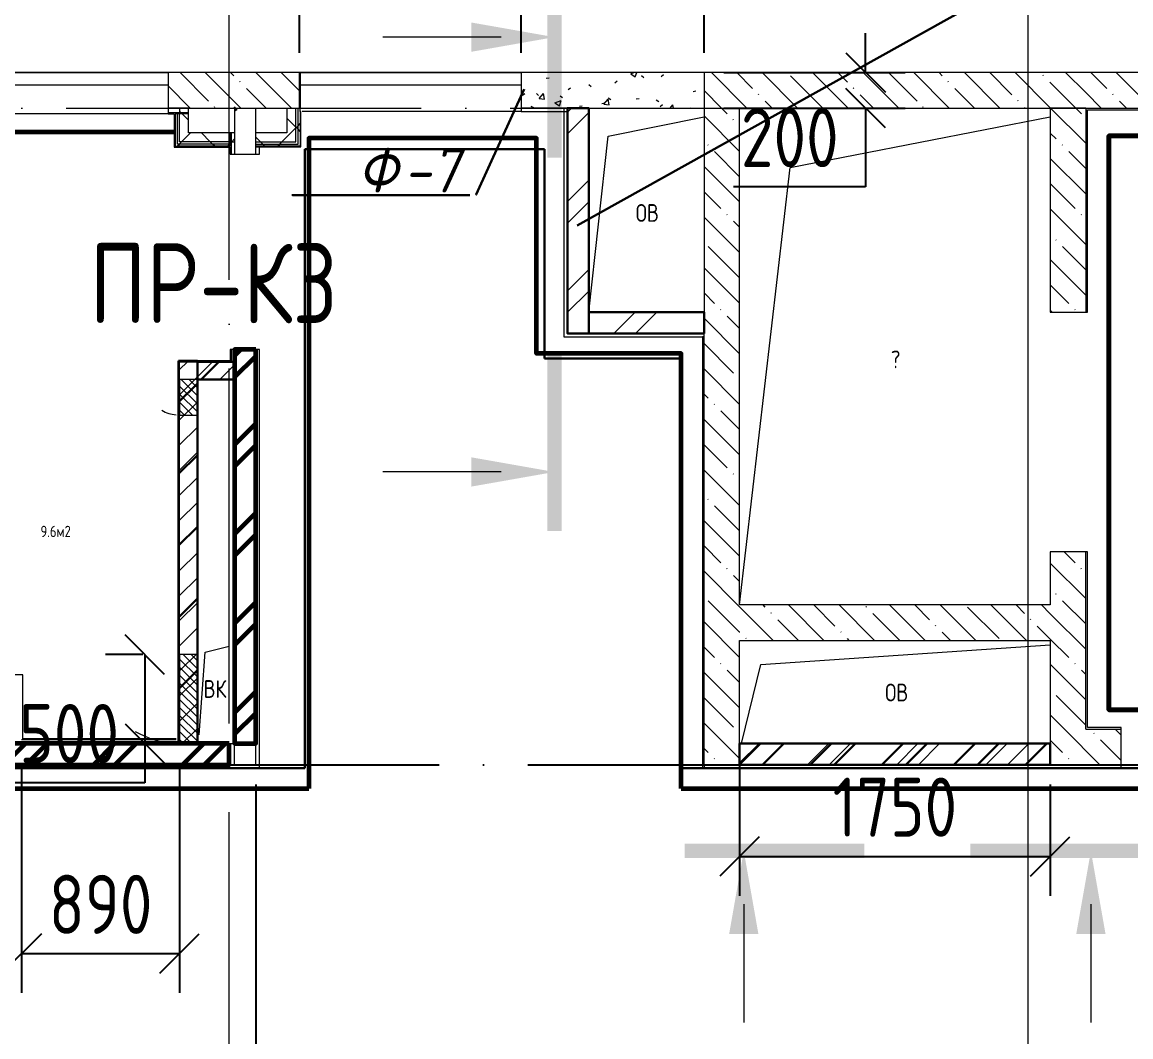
# Model space of a CAD drawing. Header units: millimetres. Extents: x -592259 to 288321, y -552984 to 293768.
# Drawn here: x 21083 to 27329, y 53142 to 58859 of the extents above; entities that cross this region are included whole.
import ezdxf

# ---------------------------------------------------------------- set-up
doc = ezdxf.new("R2010")
doc.units = ezdxf.units.MM
doc.linetypes.add('ADSK_Линия сетки', pattern=[2500, 2000, -250, 0, -250])
doc.linetypes.add('ADSK_Скрыто', pattern=[600, 300, -300])
doc.layers.get('Defpoints').update_dxf_attribs({"color": 250})
for name, color, linetype, lineweight in [('0) кирпич', 30, 'Continuous', 60), ('0.2) Кирпич 4 вып', 30, 'Continuous', 30), ('0.2) Кирпич 5 вып', 30, 'Continuous', 30), ('0.3) ПГП 6 вып', 4, 'Continuous', 30), ('2)Фархверки', 40, 'Continuous', 30), ('3) Перемычки готовы', 3, 'Continuous', 30), ('4) Штукатурка', 6, 'Continuous', 30), ('4.1) Штук. 3 вып', 6, 'Continuous', 60), ('4.5) Штук Гипсовая по ЖБ', 6, 'Continuous', 30), ('6.1) Шпаклевка 5 вып.', 160, 'Continuous', 60), ('6.2) Шпаклевка 6 вып.', 3, 'Continuous', 60), ('A-____-____-DIMS', 250, 'Continuous', 9), ('A-DETL-GENF-OTLN', 250, 'Continuous', 5), ('A-DOOR-____-MCUT', 250, 'Continuous', 5), ('A-DOOR-____-OTLN', 250, 'Continuous', 5), ('A-GLAZ-____-MCUT', 250, 'Continuous', 9), ('A-GLAZ-____-OTLN', 250, 'Continuous', 5), ('A-WALL-____-MCUT', 250, 'Continuous', 13), ('A-WALL-____-PATT', 250, 'Continuous', 13), ('A-WALL-FNSH-MCUT', 250, 'Continuous', 13), ('G-____-____-SYMB', 250, 'ADSK_Скрыто', 9), ('I-WALL-____-OTLN', 250, 'Continuous', 9), ('S-GRID-____-OTLN', 250, 'Continuous', 9)]:
    doc.layers.add(name, color=color, linetype=linetype, lineweight=lineweight)
doc.styles.add('ISOCPEUR', font='isocpeur.ttf', dxfattribs={"width": 0.8, "height": 100})
doc.styles.add('ISOCPEUR_I', font='isocpeui.ttf', dxfattribs={"width": 0.9, "height": 12.5})
doc.styles.add('ISOCPEUR_I_1', font='ГОСТ тип А.ttf', dxfattribs={"height": 2500})
doc.styles.get("Standard").update_dxf_attribs({"font": 'ГОСТ тип А.ttf'})
doc.styles.add('А3', font='ГОСТ тип А.ttf')
doc.dimstyles.new('А3', dxfattribs={"dimtxt": 333, "dimasz": 222, "dimexe": 222, "dimexo": 111, "dimgap": 111, "dimtad": 1, "dimtoh": 1, "dimdec": 0, "dimrnd": 0.0015, "dimzin": 0, "dimdsep": 46, "dimtxsty": 'Standard', "dimblk": 'OBLIQUE', "dimcen": 0, "dimclrd": 7, "dimclre": 7, "dimclrt": 7, "dimadec": 0, "dimazin": 0, "dimtfac": 1, "dimtdec": 0, "dimtofl": 0, "dimtmove": 0, "dimatfit": 3, "dimfxl": 1, "dimtolj": 1, "dimtzin": 0, "dimarcsym": 0})
pattern_1 = [(45, (0, 0), (-70.71068, 70.71068), [])]
pattern_2 = [(45, (0, 0), (-251.4472, 251.4472), []), (45, (0, 381), (-251.4472, 251.4472), [])]
pattern_3 = [(135, (0, 0), (-142.5612, -142.5612), []), (135, (142.56, 0), (-142.5612, -142.5612), [252.016, -50.403, 3.353, -47.05])]
pattern_4 = [(45, (0, 0), (-141.42136, 141.42136), []), (135, (0, 0), (-141.42136, -141.42136), [])]
pattern_5 = [(45, (125, 0), (-22.6274, 22.6274), [])]

# ---------------------------------------------------------------- blocks, each defined once
blk = doc.blocks.new('Окно_СКБ_1Ст1 - 120_Окно_СКБ_1Ст_900_ОК3л-29018700-Кладочный план на отм_ 0_000_ Секция 1_')
at = {"layer": 'A-GLAZ-____-MCUT'}
for p, q in [((-450, -125), (450, -125)), ((-450, -195), (450, -195))]:
    blk.add_line(p, q, dxfattribs=at)
at = {"layer": 'A-GLAZ-____-OTLN'}
for p, q in [((450, -125), (-450, -125)), ((-450, -195), (450, -195))]:
    blk.add_line(p, q, dxfattribs=at)
blk = doc.blocks.new('Окно_СКБ_1Ст1 - 120_Окно_СКБ_1Ст_1250_ОКп14_E30-37619683-Кладочный план на отм_ 0_000_ Секция 1_')
at = {"layer": 'A-GLAZ-____-MCUT'}
for p, q in [((-625, -125), (625, -125)), ((-625, -195), (625, -195))]:
    blk.add_line(p, q, dxfattribs=at)
at = {"layer": 'A-GLAZ-____-OTLN'}
for p, q in [((625, -125), (-625, -125)), ((-625, -195), (625, -195))]:
    blk.add_line(p, q, dxfattribs=at)
blk = doc.blocks.new('_Wn_-As_OpeningMEP_floor__Rectangular - _Wn_-As_OpeningMEP_floor__Rectangular-32466850-Кладочный план на отм_ 0_000_ Секция 1_')
at = {"layer": 'A-DETL-GENF-OTLN'}
for p, q in [((-216.1, 491.1), (325, 600)), ((-325, -500), (-216.1, 491.1))]:
    blk.add_line(p, q, dxfattribs=at)
blk = doc.blocks.new('_Wn_-As_OpeningMEP_floor__Rectangular - _Wn_-As_OpeningMEP_floor__Rectangular-32466849-Кладочный план на отм_ 0_000_ Секция 1_')
at = {"layer": 'A-DETL-GENF-OTLN'}
for p, q in [((-85, -200), (-51.6, 266.6)), ((-51.6, 266.6), (85, 300))]:
    blk.add_line(p, q, dxfattribs=at)
blk = doc.blocks.new('_Wn_-As_OpeningMEP_floor__Rectangular - _Wn_-As_OpeningMEP_floor__Rectangular-32466848-Кладочный план на отм_ 0_000_ Секция 1_')
at = {"layer": 'A-DETL-GENF-OTLN'}
for p, q in [((-759.5, 217), (870, 327.5)), ((-870, -227.5), (-759.5, 217))]:
    blk.add_line(p, q, dxfattribs=at)
blk = doc.blocks.new('_Wn_-As_OpeningMEP_floor__Rectangular - _Wn_-As_OpeningMEP_floor__Rectangular-32466845-Кладочный план на отм_ 0_000_ Секция 1_')
at = {"layer": 'A-DETL-GENF-OTLN'}
for p, q in [((-589.5, 1139.5), (875, 1425)), ((-875, -1325), (-589.5, 1139.5))]:
    blk.add_line(p, q, dxfattribs=at)
blk = doc.blocks.new('АР_Люк - ЛРС_ВК_200х200_внутренний_RAL 9006-V24-Кладочный план на отм_ 0_000_ Секция 1_')
at = {"layer": 'A-DOOR-____-OTLN'}
h = blk.add_hatch(dxfattribs=at)
h.set_pattern_fill('FP_29', color=256, style=0, pattern_type=2)
h.set_pattern_definition(pattern_5)
h.paths.add_polyline_path([(25, 50), (25, -50), (225, -50), (225, 50), (184.4, 50)])
at = {"layer": 'A-DETL-GENF-OTLN', "lineweight": 9}
for p, q in [((225, 50), (25, 50)), ((25, 50), (25, -50)), ((225, -50), (225, 50)), ((25, -50), (225, -50))]:
    blk.add_line(p, q, dxfattribs=at)
at = {"layer": 'A-DOOR-____-MCUT'}
for start, end in [(150, 174.20445), (177.10222, 180)]:
    blk.add_arc((225, 50), 200, start, end, dxfattribs=at)
blk = doc.blocks.new('АР_Люк - ЛРС_ВК_500х400_наружный_NCS S 1000-N-42722041-Кладочный план на отм_ 0_000_ Секция 1_')
at = {"layer": 'A-DOOR-____-OTLN'}
h = blk.add_hatch(dxfattribs=at)
h.set_pattern_fill('FP_29', color=256, style=0, pattern_type=2)
h.set_pattern_definition(pattern_5)
h.paths.add_polyline_path([(375, 50), (-125, 50), (-125, -50), (375, -50)])
at = {"layer": 'A-DETL-GENF-OTLN', "lineweight": 9}
for p, q in [((375, 50), (-125, 50)), ((-125, 50), (-125, -50)), ((375, -50), (375, 50)), ((-125, -50), (375, -50))]:
    blk.add_line(p, q, dxfattribs=at)
at = {"layer": 'A-DOOR-____-MCUT'}
blk.add_arc((375, 50), 500, 150, 180, dxfattribs=at)
blk = doc.blocks.new('_Oblique')
at = {"color": 0, "linetype": 'ByBlock', "lineweight": -2}
blk.add_line((-0.5, -0.5), (0.5, 0.5), dxfattribs=at)
blk = doc.blocks.new('DIMBLOCK243-Кладочный план на отм_ 0_000_ Секция 1_')
at = {"layer": 'A-____-____-DIMS', "color": 7, "lineweight": -2, "transparency": 16777216}
for p, q in [((21763.5, 55295), (21552.5, 55295)), ((21774.5, 55295), (21774.5, 54795)), ((21763.5, 54795), (21552.5, 54795)), ((21774.5, 54795), (21774.5, 54573)), ((21774.5, 54573), (21030.8, 54573))]:
    blk.add_line(p, q, dxfattribs=at)
at = {"layer": 'Defpoints', "color": 0, "transparency": 16777216}
for p in [(21874.5, 55295), (21774.5, 54795), (21874.5, 54795)]:
    blk.add_point(p, dxfattribs=at)
at = {"layer": 'A-____-____-DIMS', "color": 7, "lineweight": -2, "transparency": 16777216, "xscale": 222, "yscale": 222, "zscale": 222}
for p, rotation in [((21774.5, 55295), 90), ((21774.5, 54795), 270)]:
    blk.add_blockref('_Oblique', p, dxfattribs=dict(at, rotation=rotation))
at = {"layer": 'A-____-____-DIMS', "color": 7, "transparency": 16777216, "insert": (21347.2, 54850.5), "char_height": 333, "width": 1.862, "attachment_point": 5}
blk.add_mtext('\\A1;500', dxfattribs=at)
blk = doc.blocks.new('DIMBLOCK247-Кладочный план на отм_ 0_000_ Секция 1_')
at = {"layer": 'A-____-____-DIMS', "color": 7, "lineweight": -2, "transparency": 16777216}
for p, q in [((21080, 54684), (21080, 53388.5)), ((21970, 54684), (21970, 53388.5)), ((21080, 53610.5), (21970, 53610.5))]:
    blk.add_line(p, q, dxfattribs=at)
at = {"layer": 'Defpoints', "color": 0, "transparency": 16777216}
for p in [(21080, 54795), (21970, 54795), (21970, 53610.5)]:
    blk.add_point(p, dxfattribs=at)
at = {"layer": 'A-____-____-DIMS', "color": 7, "lineweight": -2, "transparency": 16777216, "xscale": 222, "yscale": 222, "zscale": 222, "rotation": 180}
blk.add_blockref('_Oblique', (21080, 53610.5), dxfattribs=at)
at = {"layer": 'A-____-____-DIMS', "color": 7, "lineweight": -2, "transparency": 16777216, "xscale": 222, "yscale": 222, "zscale": 222}
blk.add_blockref('_Oblique', (21970, 53610.5), dxfattribs=at)
at = {"layer": 'A-____-____-DIMS', "color": 7, "transparency": 16777216, "insert": (21525, 53888), "char_height": 333, "width": 1.862, "attachment_point": 5}
blk.add_mtext('\\A1;890', dxfattribs=at)
blk = doc.blocks.new('Разрез - Номер вида спереди_3_5 мм-32550530-Кладочный план на отм_ 0_000_ Секция 1_')
at = {"layer": 'G-____-____-SYMB', "linetype": 'Continuous'}
for points in [[(9.798, 0.404), (9.798, -0.394), (-0.333, -0.394), (-0.333, 0.404)], [(2.176, -4.675), (3, 0), (3.824, -4.675)]]:
    blk.add_hatch(color=256, dxfattribs=at).paths.add_polyline_path(points)
at = {"layer": 'G-____-____-SYMB', "linetype": 'Continuous', "lineweight": 20}
blk.add_line((3, -3), (3, -9.663), dxfattribs=at)
blk = doc.blocks.new('Разрез - Номер вида сзади_3_5 мм-32550532-Кладочный план на отм_ 0_000_ Секция 1_')
at = {"layer": 'G-____-____-SYMB', "linetype": 'Continuous'}
for points in [[(9.798, 0.404), (9.798, -0.394), (-0.333, -0.394), (-0.333, 0.404)], [(2.176, -4.675), (3, 0), (3.824, -4.675)]]:
    blk.add_hatch(color=256, dxfattribs=at).paths.add_polyline_path(points)
at = {"layer": 'G-____-____-SYMB', "linetype": 'Continuous', "lineweight": 20}
blk.add_line((3, -3), (3, -9.663), dxfattribs=at)
blk = doc.blocks.new('DIMBLOCK386-Кладочный план на отм_ 0_000_ Секция 1_')
at = {"layer": 'A-____-____-DIMS', "color": 7, "lineweight": -2, "transparency": 16777216}
for p, q in [((22645, 58686.1), (22645, 60593.3)), ((23895, 58686), (23895, 60593.3)), ((22645, 60371.3), (23895, 60371.3))]:
    blk.add_line(p, q, dxfattribs=at)
at = {"layer": 'Defpoints', "color": 0, "transparency": 16777216}
for p in [(23895, 60371.3), (22645, 58575.1), (23895, 58575)]:
    blk.add_point(p, dxfattribs=at)
at = {"layer": 'A-____-____-DIMS', "color": 7, "lineweight": -2, "transparency": 16777216, "xscale": 222, "yscale": 222, "zscale": 222, "rotation": 180}
blk.add_blockref('_Oblique', (22645, 60371.3), dxfattribs=at)
at = {"layer": 'A-____-____-DIMS', "color": 7, "lineweight": -2, "transparency": 16777216, "xscale": 222, "yscale": 222, "zscale": 222}
blk.add_blockref('_Oblique', (23895, 60371.3), dxfattribs=at)
at = {"layer": 'A-____-____-DIMS', "color": 7, "transparency": 16777216, "insert": (23270, 60648.8), "char_height": 333, "width": 2.299, "attachment_point": 5}
blk.add_mtext('\\A1;1250', dxfattribs=at)
blk = doc.blocks.new('DIMBLOCK387-Кладочный план на отм_ 0_000_ Секция 1_')
at = {"layer": 'A-____-____-DIMS', "color": 7, "lineweight": -2, "transparency": 16777216}
for p, q in [((23895, 58686), (23895, 60593.3)), ((24925, 58686), (24925, 60593.3)), ((23895, 60371.3), (24925, 60371.3))]:
    blk.add_line(p, q, dxfattribs=at)
at = {"layer": 'Defpoints', "color": 0, "transparency": 16777216}
for p in [(24925, 60371.3), (23895, 58575), (24925, 58575)]:
    blk.add_point(p, dxfattribs=at)
at = {"layer": 'A-____-____-DIMS', "color": 7, "lineweight": -2, "transparency": 16777216, "xscale": 222, "yscale": 222, "zscale": 222, "rotation": 180}
blk.add_blockref('_Oblique', (23895, 60371.3), dxfattribs=at)
at = {"layer": 'A-____-____-DIMS', "color": 7, "lineweight": -2, "transparency": 16777216, "xscale": 222, "yscale": 222, "zscale": 222}
blk.add_blockref('_Oblique', (24925, 60371.3), dxfattribs=at)
at = {"layer": 'A-____-____-DIMS', "color": 7, "transparency": 16777216, "insert": (24410, 60648.8), "char_height": 333, "width": 2.299, "attachment_point": 5}
blk.add_mtext('\\A1;1030', dxfattribs=at)
blk = doc.blocks.new('DIMBLOCK388-Кладочный план на отм_ 0_000_ Секция 1_')
at = {"layer": 'A-____-____-DIMS', "color": 7, "lineweight": -2, "transparency": 16777216}
for p, q in [((24925, 58686), (24925, 60593.3)), ((24925, 60371.3), (26750, 60371.3)), ((26750, 60360.3), (26750, 60149.3))]:
    blk.add_line(p, q, dxfattribs=at)
at = {"layer": 'Defpoints', "color": 0, "transparency": 16777216}
for p in [(26750, 60471.3), (26750, 60371.3), (24925, 58575)]:
    blk.add_point(p, dxfattribs=at)
at = {"layer": 'A-____-____-DIMS', "color": 7, "lineweight": -2, "transparency": 16777216, "xscale": 222, "yscale": 222, "zscale": 222, "rotation": 180}
blk.add_blockref('_Oblique', (24925, 60371.3), dxfattribs=at)
at = {"layer": 'A-____-____-DIMS', "color": 7, "lineweight": -2, "transparency": 16777216, "xscale": 222, "yscale": 222, "zscale": 222}
blk.add_blockref('_Oblique', (26750, 60371.3), dxfattribs=at)
at = {"layer": 'A-____-____-DIMS', "color": 7, "transparency": 16777216, "insert": (25837.5, 60648.8), "char_height": 333, "width": 2.299, "attachment_point": 5}
blk.add_mtext('\\A1;1825', dxfattribs=at)
blk = doc.blocks.new('DIMBLOCK403-Кладочный план на отм_ 0_000_ Секция 1_')
at = {"layer": 'A-____-____-DIMS', "color": 7, "lineweight": -2, "transparency": 16777216}
for p, q in [((25835.1, 58575), (25835.1, 58797)), ((25036, 58575), (26057.1, 58575)), ((25036, 58375), (26057.1, 58375)), ((25835.1, 58375), (25835.1, 57931)), ((25835.1, 57931), (25091.4, 57931))]:
    blk.add_line(p, q, dxfattribs=at)
at = {"layer": 'Defpoints', "color": 0, "transparency": 16777216}
for p in [(24925, 58575), (24925, 58375), (25835.1, 58375)]:
    blk.add_point(p, dxfattribs=at)
at = {"layer": 'A-____-____-DIMS', "color": 7, "lineweight": -2, "transparency": 16777216, "xscale": 222, "yscale": 222, "zscale": 222}
for p, rotation in [((25835.1, 58575), 270), ((25835.1, 58375), 90)]:
    blk.add_blockref('_Oblique', p, dxfattribs=dict(at, rotation=rotation))
at = {"layer": 'A-____-____-DIMS', "color": 7, "transparency": 16777216, "insert": (25407.7, 58208.5), "char_height": 333, "width": 1.862, "attachment_point": 5}
blk.add_mtext('\\A1;200', dxfattribs=at)
blk = doc.blocks.new('DIMBLOCK425-Кладочный план на отм_ 0_000_ Секция 1_')
at = {"layer": 'A-____-____-DIMS', "color": 7, "lineweight": -2, "transparency": 16777216}
for p, q in [((17950, 54564), (17950, 52340.2)), ((22400, 54564), (22400, 52340.2)), ((17950, 52562.2), (22400, 52562.2))]:
    blk.add_line(p, q, dxfattribs=at)
at = {"layer": 'Defpoints', "color": 0, "transparency": 16777216}
for p in [(17950, 54675), (22400, 54675), (22400, 52562.2)]:
    blk.add_point(p, dxfattribs=at)
at = {"layer": 'A-____-____-DIMS', "color": 7, "lineweight": -2, "transparency": 16777216, "xscale": 222, "yscale": 222, "zscale": 222, "rotation": 180}
blk.add_blockref('_Oblique', (17950, 52562.2), dxfattribs=at)
at = {"layer": 'A-____-____-DIMS', "color": 7, "lineweight": -2, "transparency": 16777216, "xscale": 222, "yscale": 222, "zscale": 222}
blk.add_blockref('_Oblique', (22400, 52562.2), dxfattribs=at)
at = {"layer": 'A-____-____-DIMS', "color": 7, "transparency": 16777216, "insert": (20175, 52839.7), "char_height": 333, "width": 2.651, "attachment_point": 5}
blk.add_mtext('\\A1;4450', dxfattribs=at)
blk = doc.blocks.new('DIMBLOCK426-Кладочный план на отм_ 0_000_ Секция 1_')
at = {"layer": 'A-____-____-DIMS', "color": 7, "lineweight": -2, "transparency": 16777216}
for p, q in [((25125, 54684), (25125, 53936.2)), ((26875, 54564), (26875, 53936.2)), ((25125, 54158.2), (26875, 54158.2))]:
    blk.add_line(p, q, dxfattribs=at)
at = {"layer": 'Defpoints', "color": 0, "transparency": 16777216}
for p in [(25125, 54795), (26875, 54675), (26875, 54158.2)]:
    blk.add_point(p, dxfattribs=at)
at = {"layer": 'A-____-____-DIMS', "color": 7, "lineweight": -2, "transparency": 16777216, "xscale": 222, "yscale": 222, "zscale": 222, "rotation": 180}
blk.add_blockref('_Oblique', (25125, 54158.2), dxfattribs=at)
at = {"layer": 'A-____-____-DIMS', "color": 7, "lineweight": -2, "transparency": 16777216, "xscale": 222, "yscale": 222, "zscale": 222}
blk.add_blockref('_Oblique', (26875, 54158.2), dxfattribs=at)
at = {"layer": 'A-____-____-DIMS', "color": 7, "transparency": 16777216, "insert": (26000, 54435.7), "char_height": 333, "width": 2.299, "attachment_point": 5}
blk.add_mtext('\\A1;1750', dxfattribs=at)

msp = doc.modelspace()

# ---------------------------------------------------------------- hatches: boundary and pattern name
at = {"layer": '0) кирпич'}
h = msp.add_hatch(dxfattribs=at)
h.set_pattern_fill('FP_2', color=256, style=0, pattern_type=2)
h.set_pattern_definition(pattern_2)
h.paths.add_polyline_path([(22280, 54675.0006), (22400, 54675.0006), (22400, 57015), (22280, 57015), (22280, 55136.1267)])
h.paths.add_polyline_path([(22280, 58115), (22400, 58115), (22400, 58375.0608), (22280, 58375.0608), (22280, 58160.0006)])
h = msp.add_hatch(dxfattribs=at)
h.set_pattern_fill('FP_2', color=256, style=0, pattern_type=2)
h.set_pattern_definition(pattern_2)
h.paths.add_polyline_path([(22280, 54675.0006), (22280, 54795.0006), (17949.9781, 54795.0006), (17949.9781, 54675.0006), (20922.2184, 54675.0006)])
h.paths.add_polyline_path([(15760, 54675.0006), (17549.9781, 54675.0006), (17549.9781, 54795.0006), (15760, 54795.0006)])
h.paths.add_polyline_path([(13800.0377, 54675.0006), (14710, 54675.0006), (14710, 54795.0006), (13800.0377, 54795.0006)])
at = {"layer": '0.2) Кирпич 4 вып', "true_color": 0xf26722}
h = msp.add_hatch(dxfattribs=at)
h.set_pattern_fill('ANSI32', color=30, scale=30)
h.set_pattern_definition([(45, (601.3, 122294.8), (-202.0558, 202.0558), []), (45, (736, 122294.8), (-202.0558, 202.0558), [])])
h.paths.add_polyline_path([(25125, 54795.0006), (26875, 54795.0006), (26875, 54675.0006), (25125, 54675.0006)])
at = {"layer": '0.3) ПГП 6 вып'}
h = msp.add_hatch(dxfattribs=at)
h.set_pattern_fill('ANSI31', color=4, scale=90)
h.paths.add_polyline_path([(21964, 56951.0006), (22070, 56951.0006), (22070, 54795.0006), (21964, 54795.0006)])
h = msp.add_hatch(dxfattribs=at)
h.set_pattern_fill('ANSI31', color=4, scale=90)
h.paths.add_polyline_path([(22070, 56845.0006), (22280, 56845.0006), (22280, 56945.0006), (22070, 56945.0006)])
at = {"layer": 'A-WALL-____-PATT', "lineweight": 15}
h = msp.add_hatch(dxfattribs=at)
h.set_pattern_fill('FP_8', color=256, style=0, pattern_type=2)
h.set_pattern_definition(pattern_3)
h.paths.add_polyline_path([(21904.9781, 58375.0608), (22645, 58375.0608), (22645, 58575.0608), (21904.9781, 58575.0608), (21904.9781, 58472.6419)])
h.paths.add_polyline_path([(20922.2184, 58375.0608), (21004.9781, 58375.0608), (21004.9781, 58575.0608), (13800.0377, 58575.0608), (13800.0377, 58375.0608), (16524.1244, 58375.0608)])
h = msp.add_hatch(dxfattribs=at)
h.set_pattern_fill('FP_9', color=256, style=0, pattern_type=2)
h.set_pattern_definition([(50, (0, 0), (364.3679, -31.8783), [38.1, -419.1]), (355, (0, 0), (-70.4859, 382.1133), [30.48, -335.28]), (100.451, (30.36, -2.66), (293.885, 350.2334), [32.38, -356.18]), (46.184, (0, 101.6), (542.1585, -84.0858), [57.15, -628.65]), (96.636, (45.2, 94.6), (474.805, 494.8554), [48.57, -534.27]), (351.184, (0, 101.6), (474.81, 494.85), [45.72, -502.92]), (21, (50.8, 76.2), (303.2285, -204.5305), [38.1, -419.1]), (326, (50.8, 76.2), (123.604, 368.376), [30.48, -335.28]), (71.451, (76.07, 59.16), (426.8341, 163.8427), [32.38, -356.18]), (37.5, (0, 0), (6.17665, 169.11015), [16.764, -314.452, 16.764, -323.596, -336.55]), (37.5, (0, 0), (6.17665, 169.11015), [-671.576, 16.764, -319.786]), (7.5, (0, 0), (133.6389, 200.3615), [16.764, -177.292, 16.764, -306.832, -128.27]), (7.5, (0, 0), (133.6389, 200.3615), [-517.652, 16.764, -111.506]), (327.5, (-113.28, 0), (271.18182, -11.45836), [16.764, -110.236, 16.764, -379.476, -525.78]), (327.5, (-113.28, 0), (271.18182, -11.45836), [-523.24, 16.764, -509.016]), (317.5, (-164.08, 0), (296.2585, 50.85285), [16.764, -148.336, 16.764, -246.38, -373.38]), (317.5, (-164.08, 0), (296.2585, 50.85285), [-428.244, 16.764, -356.616])])
h.paths.add_polyline_path([(24925, 58375), (24925, 58575), (23895, 58575), (23895, 58375), (24220.789, 58375)])
h = msp.add_hatch(dxfattribs=at)
h.set_pattern_fill('FP_8', color=256, style=0, pattern_type=2)
h.set_pattern_definition(pattern_3)
h.paths.add_polyline_path([(27075, 58375.0597), (27075, 58575.0597), (24925, 58575.0597), (24925, 58375.0597), (25320.3125, 58375.0597)])
h = msp.add_hatch(dxfattribs=at)
h.set_pattern_fill('FP_8', color=256, style=0, pattern_type=2)
h.set_pattern_definition(pattern_3)
h.paths.add_polyline_path([(31190, 58375.0597), (31725, 58375.0597), (31725, 58575.0597), (31150, 58575.0597), (31150, 58375.0597)])
h.paths.add_polyline_path([(28350, 58375.0597), (28350, 58575.0597), (27075, 58575.0597), (27075, 58375.0597)])
h = msp.add_hatch(dxfattribs=at)
h.set_pattern_fill('FP_28', color=42, style=0, pattern_type=2)
h.set_pattern_definition(pattern_4)
h.paths.add_polyline_path([(22020, 58185.0006), (22020, 58343), (21970, 58343), (21970, 58185.0006)])
h.paths.add_polyline_path([(22020, 58349), (22020, 58375.0597), (21970, 58374), (21970, 58349)])
h = msp.add_hatch(dxfattribs=at)
h.set_pattern_fill('FP_28', color=42, style=0, pattern_type=2)
h.set_pattern_definition(pattern_4)
h.paths.add_polyline_path([(22625, 58185.0006), (22625, 58375.0608), (22575, 58375.0608), (22575, 58185.0006)])
h = msp.add_hatch(dxfattribs=at)
h.set_pattern_fill('FP_2', color=256, style=0, pattern_type=2)
h.set_pattern_definition(pattern_2)
h.paths.add_polyline_path([(24220.789, 57225), (24275, 57225), (24275, 58375.0006), (24155, 58375.0006), (24155, 57225)])
h = msp.add_hatch(dxfattribs=at)
h.set_pattern_fill('FP_8', color=256, style=0, pattern_type=2)
h.set_pattern_definition(pattern_3)
h.paths.add_polyline_path([(25125, 54675.0006), (25125, 58375.0597), (24925, 58375.0597), (24925, 54675.0006)])
h = msp.add_hatch(dxfattribs=at)
h.set_pattern_fill('FP_8', color=256, style=0, pattern_type=2)
h.set_pattern_definition(pattern_3)
h.paths.add_polyline_path([(27075, 54875.0006), (27075, 55875.0006), (26875, 55875.0006), (26875, 54875.0006)])
h.paths.add_polyline_path([(26875, 57225.0006), (27075, 57225.0006), (27075, 58375.0006), (26875, 58375.0006)])
h = msp.add_hatch(dxfattribs=at)
h.set_pattern_fill('FP_28', color=42, style=0, pattern_type=2)
h.set_pattern_definition(pattern_4)
h.paths.add_polyline_path([(22021.7419, 58185.0006), (22254, 58185.0006), (22254, 58235.0006), (22020, 58235.0006), (22020, 58185.0006)])
h.paths.add_polyline_path([(22280, 58185.0006), (22280, 58235.0006), (22260, 58235.0006), (22260, 58185.0006)])
h = msp.add_hatch(dxfattribs=at)
h.set_pattern_fill('FP_28', color=42, style=0, pattern_type=2)
h.set_pattern_definition(pattern_4)
h.paths.add_polyline_path([(22400, 58185.0006), (22575, 58185.0006), (22575, 58235.0006), (22400, 58235.0006)])
h = msp.add_hatch(dxfattribs=at)
h.set_pattern_fill('FP_2', color=256, style=0, pattern_type=2)
h.set_pattern_definition(pattern_2)
h.paths.add_polyline_path([(24220.789, 57105), (24925, 57105), (24925, 57225), (24155, 57225), (24155, 57105)])
h = msp.add_hatch(dxfattribs=at)
h.set_pattern_fill('FP_6', color=94, style=0, pattern_type=2)
h.set_pattern_definition(pattern_1)
h.paths.add_polyline_path([(22070, 56845.0006), (22280, 56845.0006), (22280, 56945.0006), (21970, 56945.0006), (21970, 56845.0006), (22021.7419, 56845.0006)])
h = msp.add_hatch(dxfattribs=at)
h.set_pattern_fill('FP_6', color=94, style=0, pattern_type=2)
h.set_pattern_definition(pattern_1)
h.paths.add_polyline_path([(21970, 54795.0006), (22070, 54795.0006), (22070, 56845.0006), (21970, 56845.0006), (21970, 55136.1267)])
h = msp.add_hatch(dxfattribs=at)
h.set_pattern_fill('FP_8', color=256, style=0, pattern_type=2)
h.set_pattern_definition(pattern_3)
h.paths.add_polyline_path([(26875, 55375.0006), (26875, 55575.0006), (25125, 55575.0006), (25125, 55375.0006), (25320.3125, 55375.0006)])
h = msp.add_hatch(dxfattribs=at)
h.set_pattern_fill('FP_8', color=256, style=0, pattern_type=2)
h.set_pattern_definition(pattern_3)
h.paths.add_polyline_path([(31525, 54675.0006), (31525, 54875.0006), (28775, 54875.0006), (28775, 54675.0006), (29718.4065, 54675.0006)])
h.paths.add_polyline_path([(26875, 54675.0006), (27275, 54675.0006), (27275, 54875.0006), (26875, 54875.0006), (26875, 54795.0006)])
h = msp.add_hatch(dxfattribs=at)
h.set_pattern_fill('FP_2', color=256, style=0, pattern_type=2)
h.set_pattern_definition(pattern_2)
h.paths.add_polyline_path([(26875, 54675.0006), (26875, 54795.0006), (25125, 54795.0006), (25125, 54675.0006), (25320.3125, 54675.0006)])
at = {"layer": 'I-WALL-____-OTLN'}
h = msp.add_hatch(dxfattribs=at)
h.set_pattern_fill('FP_28', color=30, style=0, pattern_type=2)
h.set_pattern_definition(pattern_4)
h.paths.add_polyline_path([(21957.5, 58160.0006), (21957.5, 58343), (21945, 58343), (21945, 58160.0006)])
h = msp.add_hatch(dxfattribs=at)
h.set_pattern_fill('FP_28', color=30, style=0, pattern_type=2)
h.set_pattern_definition(pattern_4)
h.paths.add_polyline_path([(21970, 58172.5006), (21970, 58343), (21957.5, 58343), (21957.5, 58172.5006)])
h = msp.add_hatch(dxfattribs=at)
h.set_pattern_fill('FP_28', color=30, style=0, pattern_type=2)
h.set_pattern_definition(pattern_4)
h.paths.add_polyline_path([(22625, 58172.5006), (22637.5, 58172.5006), (22637.5, 58375.0608), (22625, 58375.0608), (22625, 58185.0006)])
h = msp.add_hatch(dxfattribs=at)
h.set_pattern_fill('FP_28', color=30, style=0, pattern_type=2)
h.set_pattern_definition(pattern_4)
h.paths.add_polyline_path([(22650, 58160.0006), (22650, 58375.0608), (22637.5, 58375.0608), (22637.5, 58160.0006)])
h = msp.add_hatch(dxfattribs=at)
h.set_pattern_fill('FP_28', color=30, style=0, pattern_type=2)
h.set_pattern_definition(pattern_4)
h.paths.add_polyline_path([(21957.5, 58160.0006), (22254, 58160.0006), (22254, 58172.5006), (21957.5, 58172.5006)])
h = msp.add_hatch(dxfattribs=at)
h.set_pattern_fill('FP_28', color=30, style=0, pattern_type=2)
h.set_pattern_definition(pattern_4)
h.paths.add_polyline_path([(22254, 58172.5006), (22254, 58185.0006), (21970, 58185.0006), (21970, 58172.5006), (22021.7419, 58172.5006)])
h = msp.add_hatch(dxfattribs=at)
h.set_pattern_fill('FP_28', color=30, style=0, pattern_type=2)
h.set_pattern_definition(pattern_4)
h.paths.add_polyline_path([(22625, 58172.5006), (22625, 58185.0006), (22400, 58185.0006), (22400, 58172.5006), (22575, 58172.5006)])
h = msp.add_hatch(dxfattribs=at)
h.set_pattern_fill('FP_28', color=30, style=0, pattern_type=2)
h.set_pattern_definition(pattern_4)
h.paths.add_polyline_path([(22420, 58160.0006), (22637.5, 58160.0006), (22637.5, 58172.5006), (22400, 58172.5006), (22400, 58160.0006)])

# ---------------------------------------------------------------- linework, layer by layer
at = {"linetype": 'ADSK_Линия сетки'}
msp.add_line((-3569.5512, 54675.0006), (72376.0288, 54675.0006), dxfattribs=at)
at = {"layer": '0) кирпич'}
for points in [[(22400, 57015), (22280, 57015), (22280, 54795.0006), (22400, 54795.0006)], [(22250, 54795.0006), (17949.9781, 54795.0006), (17949.9781, 54675.0006), (22250, 54675.0006)]]:
    msp.add_lwpolyline(points, close=True, dxfattribs=at)
at = {"layer": '0.2) Кирпич 4 вып'}
msp.add_lwpolyline([(25125, 54795.0006), (26875, 54795.0006), (26875, 54675.0006), (25125, 54675.0006)], close=True, dxfattribs=at)
at = {"layer": '0.2) Кирпич 5 вып', "color": 1}
for p, q in [((24275, 58375), (24275, 57105)), ((24275, 57105), (24925, 57105))]:
    msp.add_line(p, q, dxfattribs=at)
at = {"layer": '0.2) Кирпич 5 вып'}
for points in [[(24275, 57105), (24155, 57105), (24155, 58375), (24275, 58375)], [(24925, 57105), (24275, 57105), (24275, 57225), (24925, 57225)]]:
    msp.add_lwpolyline(points, close=True, dxfattribs=at)
at = {"layer": '0.3) ПГП 6 вып'}
for points in [[(21964, 56951.0006), (22070, 56951.0006), (22070, 54795.0006), (21964, 54795.0006)], [(22070, 56845.0006), (22280, 56845.0006), (22280, 56945.0006), (22070, 56945.0006)]]:
    msp.add_lwpolyline(points, close=True, dxfattribs=at)
at = {"layer": '2)Фархверки'}
for points in [[(24208.9041, 57712.8353), (27012.9855, 59278.7258)], [(23910.9438, 58481.1655), (23641.185, 57887.8607)], [(23605.6236, 57884.7169), (22605.6236, 57884.7169)]]:
    msp.add_lwpolyline(points, close=True, dxfattribs=at)
at = {"layer": '4) Штукатурка'}
for p, q in [((22675.4823, 58143.3292), (22675.4823, 56963.0253)), ((24026.1038, 56963.0253), (24026.1038, 58143.3292)), ((22675.4823, 56963.0253), (22675.4823, 54655.0006)), ((24793.2144, 56963.0253), (24026.1038, 56963.0253)), ((22675.4823, 54655.0006), (13344.3058, 54655.0006))]:
    msp.add_line(p, q, dxfattribs=at)
at = {"layer": '4.1) Штук. 3 вып'}
msp.add_lwpolyline([(16446.0161, 58240.845), (21939, 58240.845)], dxfattribs=at)
msp.add_lwpolyline([(27205.4394, 58218.8997), (31382.7012, 58218.8997), (31382.7012, 54984.6165), (27205.4394, 54984.6165)], close=True, dxfattribs=at)
at = {"layer": '4.5) Штук Гипсовая по ЖБ'}
for p, q in [((24026.1038, 58143.3292), (22675.4823, 58143.3292)), ((24793.2144, 54655.0006), (24793.2144, 56963.0253)), ((32309.064, 54655.0006), (24793.2144, 54655.0006))]:
    msp.add_line(p, q, dxfattribs=at)
at = {"layer": '6.1) Шпаклевка 5 вып.'}
for points in [[(24796.0694, 54540.8287), (24796.0694, 56992.0712), (23981.1048, 56992.0712), (23981.1048, 58205.1849), (22698.6546, 58205.1849), (22698.6546, 54540.8287)], [(13444.0216, 54540.8287), (22698.6546, 54540.8287)], [(24796.0694, 54540.8287), (32309.064, 54540.8287)]]:
    msp.add_lwpolyline(points, dxfattribs=at)
at = {"layer": '6.2) Шпаклевка 6 вып.'}
msp.add_lwpolyline([(27205.4394, 54984.6165), (31382.7012, 54984.6165), (31382.7012, 58218.8997), (27205.4394, 58218.8997)], close=True, dxfattribs=at)
at = {"layer": 'A-____-____-DIMS'}
msp.add_line((26750, 39906.0281), (26750, 61202.0051), dxfattribs=at)
at = {"layer": 'A-WALL-____-MCUT', "lineweight": 15}
for p, q in [((22645, 58575.0608), (21904.9781, 58575.0608)), ((21904.9781, 58575.0608), (21904.9781, 58375.0608)), ((22645, 58375.0608), (22645, 58575.0608)), ((24925, 58575), (23895, 58575)), ((23895, 58575), (23895, 58375)), ((28350, 58575.0597), (24925, 58575.0597)), ((24925, 58575.0597), (24925, 57225)), ((21904.9781, 58375.0608), (21945, 58375.0608)), ((21904.9781, 58375), (21904.9781, 58349)), ((21945, 58375), (21904.9781, 58375)), ((21970, 58374), (21904.9781, 58374)), ((21904.9781, 58349), (21904.9781, 58343)), ((22020, 58349), (21904.9781, 58349)), ((21904.9781, 58343), (21939, 58343)), ((21939, 58343), (21939, 58154.0006)), ((21945, 58375.0608), (22645, 58375.0608)), ((21970, 58375.0597), (21945, 58375.0597)), ((22020, 58343), (21945, 58343)), ((21945, 58343), (21945, 58160.0006)), ((21957.5, 58172.5006), (21957.5, 58343)), ((21970, 58375.0597), (21970, 58349)), ((22020, 58375.0597), (21970, 58375.0597)), ((21970, 58185.0006), (21970, 58343)), ((22020, 58349), (22020, 58375.0597)), ((22020, 58343), (22020, 58349)), ((22020, 58235.0006), (22020, 58343)), ((22280, 58375.0608), (22280, 58160.0006)), ((22400, 58115), (22400, 58375.0608)), ((22575, 58375.0608), (22575, 58235.0006)), ((22625, 58185.0006), (22625, 58375.0608)), ((22637.5, 58172.5006), (22637.5, 58375.0608)), ((22650, 58355.0608), (22650, 58160.0006)), ((22653, 58355.0608), (22650, 58355.0608)), ((22653, 58157.0006), (22653, 58355.0608)), ((24155, 58375.0608), (23895, 58375.0608)), ((23895, 58375), (24925, 58375)), ((24155, 58375.0608), (24155, 57105)), ((24275, 58375.0006), (24155, 58375.0006)), ((24275, 57225), (24275, 58375.0006)), ((25125, 55575.0006), (25125, 58375.0597)), ((25125, 58375.0597), (28350, 58375.0597)), ((26875, 58375.0006), (26875, 57225.0006)), ((27075, 58375.0006), (26875, 58375.0006)), ((27075, 58375.0006), (27075, 57225.0006)), ((22254, 58235.0006), (22020, 58235.0006)), ((22254, 58235.0006), (22254, 58160.0006)), ((22260, 58235.0006), (22254, 58235.0006)), ((22260, 58235.0006), (22260, 58115)), ((22280, 58235.0006), (22260, 58235.0006)), ((22575, 58235.0006), (22400, 58235.0006)), ((21939, 58154.0006), (22254, 58154.0006)), ((21945, 58160.0006), (21957.5, 58160.0006)), ((22254, 58172.5006), (21957.5, 58172.5006)), ((22254, 58160.0006), (21957.5, 58160.0006)), ((22254, 58185.0006), (21970, 58185.0006)), ((22254, 58154.0006), (22254, 58115)), ((22260, 58185.0006), (22280, 58185.0006)), ((22280, 58160.0006), (22280, 58115)), ((22400, 58185.0006), (22625, 58185.0006)), ((22400, 58172.5006), (22637.5, 58172.5006)), ((22650, 58160.0006), (22400, 58160.0006)), ((22400, 58157.0006), (22653, 58157.0006)), ((22254, 58115), (22260, 58115)), ((22260, 58115), (22400, 58115)), ((24925, 57225), (24275, 57225)), ((24925, 57105), (24925, 57225)), ((26875, 57225.0006), (27075, 57225.0006)), ((24155, 57105), (24925, 57105)), ((24925, 54675.0006), (24925, 57105)), ((24925, 57085), (24915, 57085)), ((22260, 57015), (22254, 57015)), ((22254, 57015), (22254, 56951.0006)), ((22400, 57015), (22260, 57015)), ((22260, 57015), (22260, 56945.0006)), ((22280, 57015), (22280, 56951.0006)), ((22400, 54675.0006), (22400, 57015)), ((21964, 56951.0006), (21964, 54821.0006)), ((22254, 56951.0006), (21964, 56951.0006)), ((21970, 54815.0006), (21970, 56945.0006)), ((21970, 56945.0006), (22260, 56945.0006)), ((22260, 56945.0006), (22280, 56945.0006)), ((22280, 54675.0006), (22280, 56951.0006)), ((22070, 54795.0006), (22070, 56845.0006)), ((22070, 56845.0006), (22280, 56845.0006)), ((26875, 55875.0006), (26875, 55575.0006)), ((27075, 55875.0006), (26875, 55875.0006)), ((27075, 54875.0006), (27075, 55875.0006)), ((26875, 55575.0006), (25125, 55575.0006)), ((25125, 54795.0006), (25125, 55375.0006)), ((25125, 55375.0006), (26875, 55375.0006)), ((26875, 55375.0006), (26875, 54795.0006)), ((21086, 55181.0006), (16326, 55181.0006)), ((21086, 54821.0006), (21086, 55181.0006)), ((27075, 54875.0006), (27275, 54875.0006)), ((27275, 54675.0006), (27275, 54875.0006)), ((20450, 54795.0006), (22280, 54795.0006)), ((21950, 54815.0006), (21080, 54815.0006)), ((21950, 54821.0006), (21086, 54821.0006)), ((21964, 54821.0006), (21960, 54821.0006)), ((21970, 54815.0006), (21960, 54815.0006)), ((21970, 54795.0006), (21970, 54815.0006)), ((26875, 54795.0006), (25125, 54795.0006)), ((25125, 54795.0006), (25125, 54675.0006)), ((26875, 54795.0006), (26875, 54675.0006)), ((22400, 54675.0006), (17949.9781, 54675.0006)), ((27275, 54675.0006), (24925, 54675.0006)), ((24925, 54675.0006), (24925, 54655.0006))]:
    msp.add_line(p, q, dxfattribs=at)
at = {"layer": 'A-WALL-FNSH-MCUT', "lineweight": 15}
for p, q in [((22650, 58375.0608), (22645, 58375.0608)), ((22650, 58355.0608), (22650, 58375.0608)), ((23895, 58375), (23895, 58355.0608)), ((23895, 58355.0608), (24155, 58355.0608)), ((24135, 58375), (24135, 57085)), ((27075, 58375.0597), (27075, 58375.0006)), ((27085, 58365.0597), (28350, 58365.0597)), ((27085, 57225.0006), (27085, 58365.0597)), ((22420, 58115), (22420, 58160.0006)), ((22400, 58115), (22420, 58115)), ((27075, 57225.0006), (27085, 57225.0006)), ((24135, 57085), (24915, 57085)), ((24915, 57085), (24915, 54655.0006)), ((22420, 57015), (22400, 57015)), ((22420, 54655.0006), (22420, 57015)), ((27085, 55875.0006), (27075, 55875.0006)), ((27085, 54885.0006), (27085, 55875.0006)), ((27275, 54885.0006), (27085, 54885.0006)), ((27275, 54875.0006), (27275, 54885.0006)), ((18930.6545, 54655.0006), (22420, 54655.0006)), ((24915, 54655.0006), (27275, 54655.0006)), ((27275, 54655.0006), (27275, 54675.0006))]:
    msp.add_line(p, q, dxfattribs=at)
at = {"layer": 'I-WALL-____-OTLN', "lineweight": 15}
for p, q in [((21004.9781, 58575.0608), (21904.9781, 58575.0608)), ((22645, 58575.0608), (22650, 58575.0608)), ((22650, 58575.0608), (22650, 58375.0614)), ((22650, 58375.0614), (22650, 58575)), ((22650, 58575), (23895, 58575)), ((21904.9781, 58343), (21004.9781, 58343)), ((23895, 58355.0608), (22660, 58355.0608))]:
    msp.add_line(p, q, dxfattribs=at)
at = {"layer": 'S-GRID-____-OTLN', "linetype": 'ADSK_Линия сетки'}
for p, q in [((22250, 39906.0281), (22250, 61202.0051)), ((-3669.3683, 58375.0006), (72376.0288, 58375.0006))]:
    msp.add_line(p, q, dxfattribs=at)

# ---------------------------------------------------------------- block references
at = {"layer": 'A-DOOR-____-OTLN', "color": 50, "rotation": 90}
for name, p in [('АР_Люк - ЛРС_ВК_200х200_внутренний_RAL 9006-V24-Кладочный план на отм_ 0_000_ Секция 1_', (22020, 56620.0006)), ('АР_Люк - ЛРС_ВК_500х400_наружный_NCS S 1000-N-42722041-Кладочный план на отм_ 0_000_ Секция 1_', (22020, 54920.0006))]:
    msp.add_blockref(name, p, dxfattribs=at)
at = {"layer": 'A-GLAZ-____-OTLN'}
for name, p in [('Окно_СКБ_1Ст1 - 120_Окно_СКБ_1Ст_900_ОК3л-29018700-Кладочный план на отм_ 0_000_ Секция 1_', (21454.9781, 58700)), ('Окно_СКБ_1Ст1 - 120_Окно_СКБ_1Ст_1250_ОКп14_E30-37619683-Кладочный план на отм_ 0_000_ Секция 1_', (23270, 58700)), ('_Wn_-As_OpeningMEP_floor__Rectangular - _Wn_-As_OpeningMEP_floor__Rectangular-32466850-Кладочный план на отм_ 0_000_ Секция 1_', (24600, 57725.0012)), ('_Wn_-As_OpeningMEP_floor__Rectangular - _Wn_-As_OpeningMEP_floor__Rectangular-32466845-Кладочный план на отм_ 0_000_ Секция 1_', (26000, 56900.0009)), ('_Wn_-As_OpeningMEP_floor__Rectangular - _Wn_-As_OpeningMEP_floor__Rectangular-32466849-Кладочный план на отм_ 0_000_ Секция 1_', (22164.9781, 55042.7284)), ('_Wn_-As_OpeningMEP_floor__Rectangular - _Wn_-As_OpeningMEP_floor__Rectangular-32466848-Кладочный план на отм_ 0_000_ Секция 1_', (26005, 55022.6199))]:
    msp.add_blockref(name, p, dxfattribs=at)
at = {"layer": 'G-____-____-SYMB', "linetype": 'Continuous', "lineweight": 40, "xscale": 99.99999999999993, "yscale": 99.99999999999993, "zscale": 99.99999999999993, "rotation": 269.9999999999996}
msp.add_blockref('Разрез - Номер вида сзади_3_5 мм-32550532-Кладочный план на отм_ 0_000_ Секция 1_', (24081.7038, 59074.6812), dxfattribs=at)
at = {"layer": 'G-____-____-SYMB', "linetype": 'Continuous', "lineweight": 40, "extrusion": (0, 0, -1), "xscale": 99.99999999999993, "yscale": 99.99999999999993, "zscale": 99.99999999999993, "rotation": 90.00000000000053}
msp.add_blockref('Разрез - Номер вида спереди_3_5 мм-32550530-Кладочный план на отм_ 0_000_ Секция 1_', (-24081.7038, 56024.5036), dxfattribs=at)
at = {"layer": 'G-____-____-SYMB', "linetype": 'Continuous', "lineweight": 40, "xscale": 99.99999999999993, "yscale": 99.99999999999993, "zscale": 99.99999999999993}
msp.add_blockref('Разрез - Номер вида сзади_3_5 мм-32550532-Кладочный план на отм_ 0_000_ Секция 1_', (24848.4072, 54189.008), dxfattribs=at)
at = {"layer": 'G-____-____-SYMB', "linetype": 'Continuous', "lineweight": 40, "extrusion": (0, 0, -1), "xscale": 99.99999999999993, "yscale": 99.99999999999993, "zscale": 99.99999999999993}
msp.add_blockref('Разрез - Номер вида спереди_3_5 мм-32550530-Кладочный план на отм_ 0_000_ Секция 1_', (-27404.1226, 54189.008), dxfattribs=at)

# ---------------------------------------------------------------- texts
at = {"layer": '0.3) ПГП 6 вып', "insert": (21186.337, 56021.437), "char_height": 63.81659, "attachment_point": 1, "style": 'А3'}
msp.add_mtext_dynamic_manual_height_columns('9.6м2', width=1367.025343, gutter_width=319.083, heights=[0], dxfattribs=at)
at = {"layer": '2)Фархверки', "attachment_point": 1}
for s, insert, char_height, width, style in [('\\fISOCPEUR|b0|i1|c204|p34|;Ф', (22972.5218, 58149.8524), 250, 312.658125, 'ISOCPEUR_I'), ('\\fISOCPEUR|b0|i1|c204|p34|;Ф', (22972.5218, 58149.8524), 250, 312.658125, 'ISOCPEUR_I'), ('-7', (23230.4906, 58149.8524), 250, 448.945, 'ISOCPEUR_I'), ('-7', (23230.4906, 58149.8524), 250, 448.945, 'ISOCPEUR_I'), ('ОВ', (24540.021, 57833.9566), 100, 160.3375, 'ISOCPEUR'), ('\\fISOCPEUR|b0|i0|c204|p34|;\\W.8;?', (25976.821, 57008.9563), 100, 70.5485, 'ISOCPEUR'), ('ВК', (22104.9991, 55151.6838), 100, 160.3375, 'ISOCPEUR'), ('ОВ', (25945.021, 55131.5754), 100, 160.3375, 'ISOCPEUR')]:
    msp.add_mtext(s, dxfattribs=dict(at, insert=insert, char_height=char_height, width=width, style=style))
at = {"layer": '3) Перемычки готовы', "insert": (21461.8311, 57612.9116), "char_height": 450, "width": 333.502, "attachment_point": 1, "style": 'ISOCPEUR_I_1'}
msp.add_mtext('ПР-К3', dxfattribs=at)

# ---------------------------------------------------------------- dimensions: what is measured, and where the dimension line sits
at = {"layer": 'A-____-____-DIMS'}
for base, p1, p2, picture, middle in [((23895, 60371.2672), (22645, 58575.0608), (23895, 58575), 'DIMBLOCK386-Кладочный план на отм_ 0_000_ Секция 1_', (23270, 60648.7672)), ((24925, 60371.2672), (23895, 58575), (24925, 58575), 'DIMBLOCK387-Кладочный план на отм_ 0_000_ Секция 1_', (24410, 60648.7672)), ((26750, 60371.2672), (24925, 58575), (26750, 60471.2521), 'DIMBLOCK388-Кладочный план на отм_ 0_000_ Секция 1_', (25837.5, 60648.7672)), ((21970, 53610.4768), (21080, 54795.0006), (21970, 54795.0006), 'DIMBLOCK247-Кладочный план на отм_ 0_000_ Секция 1_', (21525, 53887.9768)), ((26875, 54158.2069), (25125, 54795.0006), (26875, 54675.0006), 'DIMBLOCK426-Кладочный план на отм_ 0_000_ Секция 1_', (26000, 54435.7069)), ((22400, 52562.2023), (17949.9781, 54675), (22400, 54675.0006), 'DIMBLOCK425-Кладочный план на отм_ 0_000_ Секция 1_', (20174.989, 52839.7023))]:
    dim = msp.add_linear_dim(base=base, p1=p1, p2=p2, dimstyle='А3', dxfattribs=at)
    dim.commit()
    dim.dimension.update_dxf_attribs({"geometry": picture, "text_midpoint": middle})
for base, p1, p2, picture, middle in [((25835.0844, 58375), (24925, 58575), (24925, 58375), 'DIMBLOCK403-Кладочный план на отм_ 0_000_ Секция 1_', (25407.7344, 58208.5)), ((21774.5342, 54795.0006), (21874.5191, 55295.0006), (21874.5191, 54795.0006), 'DIMBLOCK243-Кладочный план на отм_ 0_000_ Секция 1_', (21347.1842, 54850.5006))]:
    dim = msp.add_linear_dim(base=base, p1=p1, p2=p2, angle=90, dimstyle='А3', dxfattribs=at)
    dim.commit()
    dim.dimension.update_dxf_attribs({"geometry": picture, "text_midpoint": middle})

doc.saveas('drawing.dxf')
